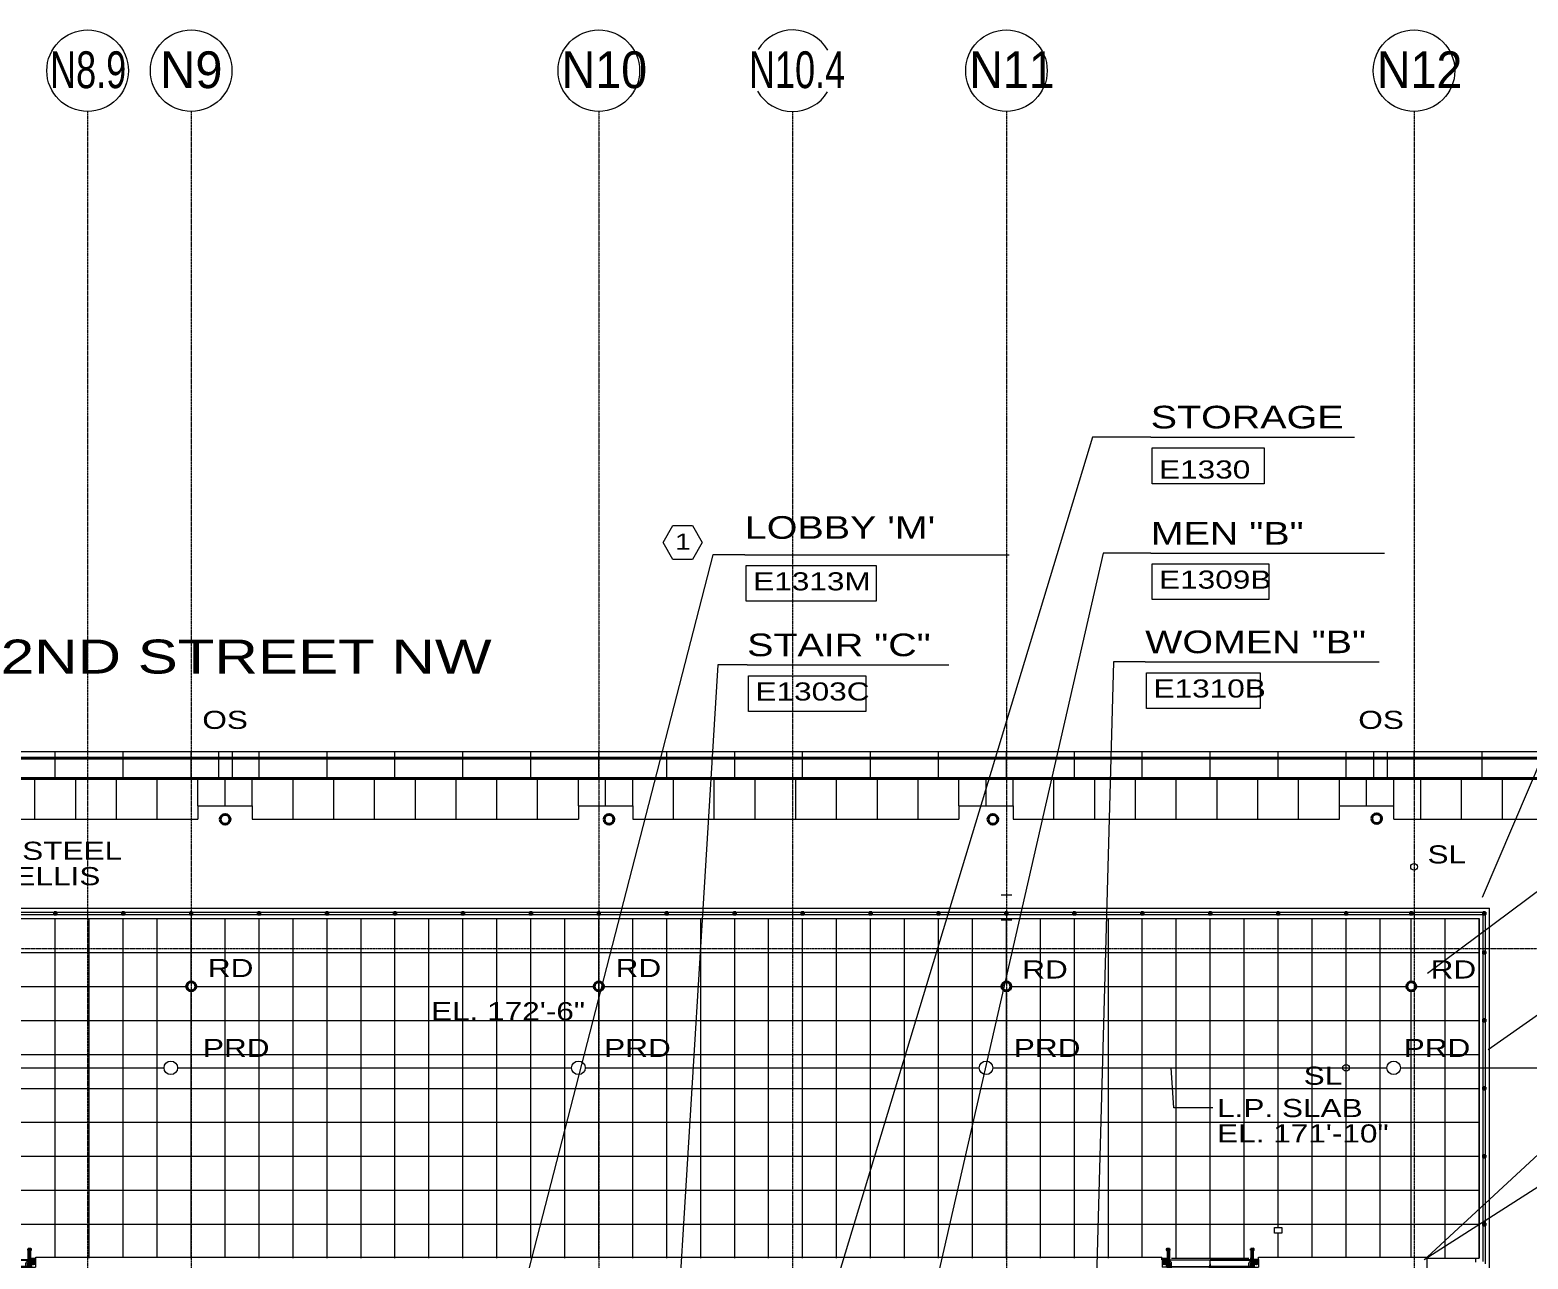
# Model space of a CAD drawing. Header units: inches. Extents: x -40190 to 0, y -3216 to 2257.
# Drawn here: x -29427 to -28104, y 1100 to 2185 of the extents above; entities that cross this region are included whole.
import ezdxf
from ezdxf.enums import TextEntityAlignment as Align

# ---------------------------------------------------------------- set-up
doc = ezdxf.new("R2010")
doc.units = ezdxf.units.IN
doc.header["$LTSCALE"] = 0.5
doc.header["$MEASUREMENT"] = 0
for name, pattern in [('A113$0$CENTER', [2, 1.25, -0.25, 0.25, -0.25]), ('A113$0$DGN Style 2', [173.538547, 104.123128, -69.415419]), ('A113$0$DGN Style 3', [242.953966, 173.538547, -69.415419]), ('A113$0$DGN Style 4', [277.835214, 138.830838, -69.415419, 0.173539, -69.415419])]:
    doc.linetypes.add(name, pattern=pattern)
for name, color, linetype in [('A113$0$63', 8, 'Continuous'), ('A113$0$A roof pave', 8, 'Continuous'), ('A113$0$A-ANNO-IDEN', 8, 'Continuous'), ('A113$0$A-ANNO-TEXT', 8, 'Continuous'), ('A113$0$A-DOOR-ADA', 8, 'Continuous'), ('A113$0$A-DOOR-FRM1', 8, 'Continuous'), ('A113$0$A-DOOR-FULL', 8, 'Continuous'), ('A113$0$A-DOOR-SWNG', 8, 'Continuous'), ('A113$0$A-DOOR-THLD', 8, 'Continuous'), ('A113$0$A-GLAZ-FULL', 8, 'Continuous'), ('A113$0$A-GRID-1DP0-15', 8, 'Continuous'), ('A113$0$A-GRID-GRDP0-15', 8, 'Continuous'), ('A113$0$A-PLUMB-SLEEVE', 8, 'Continuous'), ('A113$0$A-roof cope', 8, 'Continuous'), ('A113$0$A-roof davi', 8, 'Continuous'), ('A113$0$A-roof hral', 8, 'Continuous'), ('A113$0$A-ROOF-PAVE-X1', 8, 'Continuous'), ('A113$0$A-trellis-above', 8, 'Continuous'), ('A113$0$A-WALL-EXTR', 8, 'Continuous'), ('A113$0$bp113 - A-ROOF-CRTS', 8, 'Continuous'), ('A113$0$bp113 - A-ROOF-RFDR', 8, 'Continuous'), ('A113$0$C-PROP', 8, 'Continuous'), ('A113$0$Items below', 8, 'Continuous'), ('A113$0$trellis', 8, 'Continuous'), ('A613$0$A-ANNO-REVS-BULL', 8, 'Continuous'), ('A613$0$trellis', 3, 'Continuous'), ('XREF', 7, 'Continuous')]:
    doc.layers.add(name, color=color, linetype=linetype)
doc.styles.add('A113$0$Arial', font='arial.ttf', dxfattribs={"height": 0.076839})
doc.styles.add('A113$0$style-Arial', font='arial.ttf')
doc.styles.add('A613$0$style-Arial', font='arial.ttf')

# ---------------------------------------------------------------- blocks, each defined once
blk = doc.blocks.new('*U592')
at = {"layer": 'A113$0$A-DOOR-FRM1', "linetype": 'A113$0$DGN Style 4', "lineweight": 0}
for p, q in [((0, 9.4), (-42.5, 9.4)), ((0, 3.4), (-42.5, 3.4)), ((0, 9.4), (42.5, 9.4)), ((0, 3.4), (42.5, 3.4))]:
    blk.add_line(p, q, dxfattribs=at)
at = {"layer": 'A113$0$A-DOOR-FRM1', "linetype": 'A113$0$DGN Style 4', "lineweight": 0, "flags": 128}
for points in [[(-40.7, 7.8), (-40.7, 7.2), (-40, 7.2)], [(40.7, 7.8), (40.7, 7.2), (40, 7.2)]]:
    blk.add_lwpolyline(points, dxfattribs=at)
at = {"layer": 'A113$0$A-DOOR-FRM1', "linetype": 'Continuous', "lineweight": 0}
for radius in [0.875, 0.688]:
    blk.add_circle((-40.7, 7.2), radius, dxfattribs=at)
at = {"layer": 'A113$0$A-DOOR-FRM1', "linetype": 'Continuous', "lineweight": 0, "extrusion": (0, 0, -1)}
for radius in [0.875, 0.688]:
    blk.add_circle((-40.7, 7.2), radius, dxfattribs=at)
at = {"layer": 'A113$0$A-DOOR-FULL', "lineweight": 40}
for p, q in [((-38.1, 18.5), (-38.1, 19.4)), ((-38.1, 18.5), (-38.1, 19.4)), ((-37.3, 18.5), (-38, 18.5)), ((-37.3, 18.5), (-38, 18.5)), ((-37.3, -18.5), (-37.3, 18.5)), ((-37.3, -18.5), (-37.3, 18.5)), ((-36.8, 18.5), (-36.8, -18.5)), ((-36, 18.5), (-36.8, 18.5)), ((-36.8, 18.5), (-36.8, -18.5)), ((-36, 18.5), (-36.8, 18.5)), ((36, 18.5), (36.7, 18.5)), ((36, 18.5), (36.7, 18.5)), ((36.7, 18.5), (36.7, -18.5)), ((36.7, 18.5), (36.7, -18.5)), ((37.2, -18.5), (37.2, 18.5)), ((37.2, 18.5), (38, 18.5)), ((37.2, -18.5), (37.2, 18.5)), ((37.2, 18.5), (38, 18.5)), ((38, 18.5), (38, 19.4)), ((38, 18.5), (38, 19.4)), ((-38.1, -18.6), (-38.1, -19.4)), ((-38.1, -18.6), (-38.1, -19.4)), ((-37.3, -18.5), (-38, -18.5)), ((-37.3, -18.5), (-38, -18.5)), ((-36, -18.5), (-36.8, -18.5)), ((-36, -18.5), (-36.8, -18.5)), ((-36, -19.4), (-36, -18.6)), ((-36, -19.4), (-36, -18.6)), ((35.9, -19.4), (35.9, -18.6)), ((35.9, -19.4), (35.9, -18.6)), ((36, -18.5), (36.7, -18.5)), ((36, -18.5), (36.7, -18.5)), ((37.2, -18.5), (38, -18.5)), ((37.2, -18.5), (38, -18.5)), ((38, -18.6), (38, -19.4)), ((38, -18.6), (38, -19.4))]:
    blk.add_line(p, q, dxfattribs=at)
at = {"layer": 'A113$0$A-DOOR-FULL', "lineweight": 0}
for p, q in [((-38, 18.5), (-38, -15)), ((-36, 18.5), (-36, 8.6)), ((36, 18.5), (36, 8.6)), ((38, 18.5), (38, -15)), ((-38.9, 10.3), (-42.5, 10.3)), ((-42.5, 10.2), (-42.5, 3.3)), ((-42.3, 6), (-42.5, 6)), ((-38.9, 3.3), (-42.5, 3.3)), ((-36, 7.4), (-36, -15)), ((36, 7.4), (36, -15)), ((38.9, 10.3), (42.5, 10.3)), ((38.9, 3.3), (42.5, 3.3)), ((42.2, 6), (42.5, 6)), ((42.5, 10.2), (42.5, 3.3)), ((-38, -16.2), (-38, -18.5)), ((-38, -16.2), (-38, -18.5)), ((-36, -16.2), (-36, -18.5)), ((-36, -16.2), (-36, -18.5)), ((36, -16.2), (36, -18.5)), ((36, -16.2), (36, -18.5)), ((38, -16.2), (38, -18.5)), ((38, -16.2), (38, -18.5))]:
    blk.add_line(p, q, dxfattribs=at)
at = {"layer": 'A113$0$A-DOOR-FULL'}
for p, q in [((-37.3, 18.5), (-37.4, 18.5)), ((-37.3, 18.5), (-37.4, 18.5)), ((-36.6, 18.5), (-36.8, 18.5)), ((-36.6, 18.5), (-36.8, 18.5)), ((36.6, 18.5), (36.7, 18.5)), ((36.6, 18.5), (36.7, 18.5)), ((37.2, 18.5), (37.4, 18.5)), ((37.2, 18.5), (37.4, 18.5)), ((-37.3, -18.5), (-37.4, -18.5)), ((-37.3, -18.5), (-37.4, -18.5)), ((-36.6, -18.5), (-36.8, -18.5)), ((-36.6, -18.5), (-36.8, -18.5)), ((36.6, -18.5), (36.7, -18.5)), ((36.6, -18.5), (36.7, -18.5)), ((37.2, -18.5), (37.4, -18.5)), ((37.2, -18.5), (37.4, -18.5))]:
    blk.add_line(p, q, dxfattribs=at)
at = {"layer": 'A113$0$A-DOOR-FULL', "lineweight": 30}
for p, q in [((-36, 19.4), (-36, 18.5)), ((-36, 19.4), (-36, 18.5)), ((35.9, 19.4), (35.9, 18.5)), ((35.9, 19.4), (35.9, 18.5))]:
    blk.add_line(p, q, dxfattribs=at)
at = {"layer": 'A113$0$A-DOOR-FULL', "linetype": 'Continuous', "lineweight": 0}
for p, q in [((-38.9, 10.3), (-42.5, 10.3)), ((-38.9, 10.3), (-38.9, 3.3)), ((-36, 8.6), (-36.8, 8.6)), ((-36, 7.4), (-36.8, 7.4)), ((-35.4, -14.3), (-35.4, 6.8)), ((-35.4, -14.3), (-35.4, 6.8)), ((-34.1, -14.3), (-34.1, 6.8)), ((-34.1, -14.3), (-34.1, 6.8)), ((34.1, -14.3), (34.1, 6.8)), ((34.1, -14.3), (34.1, 6.8)), ((35.4, -14.3), (35.4, 6.8)), ((35.4, -14.3), (35.4, 6.8)), ((36, 8.6), (36.7, 8.6)), ((36, 7.4), (36.7, 7.4)), ((38.9, 10.3), (38.9, 3.3)), ((38.9, 10.3), (42.5, 10.3)), ((-39.3, -15), (-37.3, -15)), ((-39.3, -15), (-37.3, -15)), ((-39.3, -16.2), (-37.3, -16.2)), ((-39.3, -16.2), (-37.3, -16.2)), ((-36.8, -15), (-36, -15)), ((-36.8, -15), (-36, -15)), ((-36.8, -16.2), (-36, -16.2)), ((-36.8, -16.2), (-36, -16.2)), ((36.7, -15), (36, -15)), ((36.7, -15), (36, -15)), ((36.7, -16.2), (36, -16.2)), ((36.7, -16.2), (36, -16.2)), ((39.2, -15), (37.2, -15)), ((39.2, -15), (37.2, -15)), ((39.2, -16.2), (37.2, -16.2)), ((39.2, -16.2), (37.2, -16.2))]:
    blk.add_line(p, q, dxfattribs=at)
at = {"layer": 'A113$0$A-DOOR-FULL', "linetype": 'Continuous', "lineweight": 0, "extrusion": (0, 0, -1)}
blk.add_circle((39.2, -15.6), 0.625, dxfattribs=at)
blk.add_circle((39.2, -15.6), 0.625, dxfattribs=at)
at = {"layer": 'A113$0$A-DOOR-FULL', "linetype": 'Continuous', "lineweight": 0}
blk.add_circle((39.2, -15.6), 0.625, dxfattribs=at)
blk.add_circle((39.2, -15.6), 0.625, dxfattribs=at)
at = {"layer": 'A113$0$A-DOOR-FULL', "lineweight": 40}
for centre, radius, start, end in [((-38, 19.4), 0.05, 112.9744, 180), ((-38, 19.4), 0.05, 112.9744, 180), ((-38, 18.5), 0.05, 180, 270), ((-38, 18.5), 0.05, 180, 270), ((-38, -18.6), 0.05, 90, 180), ((-38, -18.6), 0.05, 90, 180), ((-38, -19.4), 0.05, 180, 247.0256), ((-38, -19.4), 0.05, 180, 247.0256), ((-37, -17), 2.61, 247.0256, 270.0003), ((-37, -17), 2.61, 247.0256, 270.0003), ((-37, -17), 2.61, 270.0003, 292.9744), ((-37, -17), 2.61, 270.0003, 292.9744), ((-36, -18.6), 0.05, 0, 90), ((-36, -18.6), 0.05, 0, 90), ((-36, -19.4), 0.05, 292.9744, 0), ((-36, -19.4), 0.05, 292.9744, 0)]:
    blk.add_arc(centre, radius, start, end, dxfattribs=at)
at = {"layer": 'A113$0$A-DOOR-FULL', "lineweight": 30}
for centre, radius, start, end in [((-37, 17), 2.61, 67.0256, 112.9744), ((-37, 17), 2.61, 67.0256, 112.9744), ((-36, 19.4), 0.05, 0, 67.0256), ((-36, 19.4), 0.05, 0, 67.0256), ((-36, 18.5), 0.05, 270, 0), ((-36, 18.5), 0.05, 270, 0)]:
    blk.add_arc(centre, radius, start, end, dxfattribs=at)
at = {"layer": 'A113$0$A-DOOR-FULL', "lineweight": 30, "extrusion": (0, 0, -1)}
for centre, radius, start, end in [((-36, 19.4), 0.05, 0, 67.0256), ((-36, 19.4), 0.05, 0, 67.0256), ((-36, 18.5), 0.05, 270, 0), ((-36, 18.5), 0.05, 270, 0), ((-37, 17), 2.61, 67.0256, 112.9744), ((-37, 17), 2.61, 67.0256, 112.9744)]:
    blk.add_arc(centre, radius, start, end, dxfattribs=at)
at = {"layer": 'A113$0$A-DOOR-FULL', "lineweight": 40, "extrusion": (0, 0, -1)}
for centre, radius, start, end in [((-38, 19.4), 0.05, 112.9744, 180), ((-38, 19.4), 0.05, 112.9744, 180), ((-38, 18.5), 0.05, 180, 270), ((-38, 18.5), 0.05, 180, 270), ((-36, -18.6), 0.05, 0, 90), ((-36, -18.6), 0.05, 0, 90), ((-36, -19.4), 0.05, 292.9744, 0), ((-36, -19.4), 0.05, 292.9744, 0), ((-37, -17), 2.61, 270.0003, 292.9744), ((-37, -17), 2.61, 270.0003, 292.9744), ((-37, -17), 2.61, 247.0256, 270.0003), ((-37, -17), 2.61, 247.0256, 270.0003), ((-38, -18.6), 0.05, 90, 180), ((-38, -18.6), 0.05, 90, 180), ((-38, -19.4), 0.05, 180, 247.0256), ((-38, -19.4), 0.05, 180, 247.0256)]:
    blk.add_arc(centre, radius, start, end, dxfattribs=at)
at = {"layer": 'A113$0$A-DOOR-FULL', "linetype": 'Continuous', "lineweight": 0}
for centre, radius, start, end in [((-36, 6.8), 1.88, 0, 90), ((-36, 6.8), 1.88, 0, 90), ((-36, 6.8), 0.625, 0, 90), ((-36, 6.8), 0.625, 0, 90), ((36, -14.3), 1.88, 180, 270), ((36, -14.3), 1.88, 180, 270), ((36, -14.3), 0.625, 180, 270), ((36, -14.3), 0.625, 180, 270)]:
    blk.add_arc(centre, radius, start, end, dxfattribs=at)
at = {"layer": 'A113$0$A-DOOR-FULL', "linetype": 'Continuous', "lineweight": 0, "extrusion": (0, 0, -1)}
for centre, radius, start, end in [((-36, 6.8), 1.88, 0, 90), ((-36, 6.8), 1.88, 0, 90), ((-36, 6.8), 0.625, 0, 90), ((-36, 6.8), 0.625, 0, 90), ((36, -14.3), 0.625, 180, 270), ((36, -14.3), 1.88, 180, 270), ((36, -14.3), 0.625, 180, 270), ((36, -14.3), 1.88, 180, 270)]:
    blk.add_arc(centre, radius, start, end, dxfattribs=at)
at = {"layer": 'A113$0$A-DOOR-FULL', "lineweight": 0}
for points in [[(-42.3, 8.3), (-42.5, 8.3), (-42.5, 6), (-42.3, 6)], [(42.2, 8.3), (42.5, 8.3), (42.5, 6), (42.2, 6)]]:
    blk.add_3dface(points, dxfattribs=at)
at = {"layer": 'A113$0$A-DOOR-SWNG', "linetype": 'A113$0$DGN Style 3', "lineweight": 0}
blk.add_line((0, 6.3), (0, 9.3), dxfattribs=at)
blk.add_line((0, 6.3), (0, 9.3), dxfattribs=at)
for points in [[(-36, -19.6), (-1.9, -2.8), (-0.1, 6.3)], [(36, -19.6), (1.9, -2.8), (0.1, 6.3)]]:
    blk.add_spline(points, degree=3, dxfattribs=at)
at = {"layer": 'A113$0$A-DOOR-THLD', "linetype": 'Continuous', "lineweight": 0}
for p, q in [((-38, 9.8), (-38.9, 9.8)), ((-38, 3.8), (-38.9, 3.8)), ((-36, 9.8), (0, 9.8)), ((-35.4, 3.8), (-36, 3.8)), ((-34.1, 3.8), (0, 3.8)), ((36, 9.8), (0, 9.8)), ((34.1, 3.8), (0, 3.8)), ((35.4, 3.8), (36, 3.8)), ((38.9, 9.8), (38, 9.8)), ((38, 3.8), (38.9, 3.8))]:
    blk.add_line(p, q, dxfattribs=at)
at = {"layer": 'A113$0$A-DOOR-THLD', "linetype": 'A113$0$DGN Style 2', "lineweight": 0}
for p, q in [((-38, 9.8), (-36, 9.8)), ((-38, 3.8), (-36, 3.8)), ((-35.4, 3.8), (-34.1, 3.8)), ((35.4, 3.8), (34.1, 3.8)), ((38, 9.8), (36, 9.8)), ((38, 3.8), (36, 3.8))]:
    blk.add_line(p, q, dxfattribs=at)
at = {"layer": 'A113$0$A-GLAZ-FULL', "linetype": 'Continuous', "lineweight": 30}
blk.add_circle((-40.7, 7.2), 1.19, dxfattribs=at)
at = {"layer": 'A113$0$A-GLAZ-FULL', "linetype": 'Continuous', "lineweight": 30, "extrusion": (0, 0, -1)}
blk.add_circle((-40.7, 7.2), 1.19, dxfattribs=at)
blk = doc.blocks.new('A113')
at = {"layer": 'A113$0$A roof pave', "lineweight": 0}
for p, q in [((-22639.0236, 1488.0949, -2660.425), (-22639.0236, 1524.0949, -2660.425)), ((-22603.0236, 1488.0949, -2660.425), (-22603.0236, 1524.0949, -2660.425)), ((-22567.0236, 1488.0949, -2660.425), (-22567.0236, 1524.0949, -2660.425)), ((-22531.0236, 1488.0949, -2660.425), (-22531.0236, 1524.0949, -2660.425)), ((-22495.0236, 1500.0949, -2660.425), (-22495.0236, 1524.0949, -2660.425)), ((-22471.0236, 1500.0949, -2660.425), (-22471.0236, 1524.0949, -2660.425)), ((-22447.0236, 1500.0949, -2660.425), (-22447.0236, 1524.0949, -2660.425)), ((-22411.0236, 1488.0949, -2660.425), (-22411.0236, 1524.0949, -2660.425)), ((-22375.0236, 1488.0949, -2660.425), (-22375.0236, 1524.0949, -2660.425)), ((-22339.0236, 1488.0949, -2660.425), (-22339.0236, 1524.0949, -2660.425)), ((-22303.0236, 1488.0949, -2660.425), (-22303.0236, 1524.0949, -2660.425)), ((-22267.0236, 1488.0949, -2660.425), (-22267.0236, 1524.0949, -2660.425)), ((-22231.0236, 1488.0949, -2660.425), (-22231.0236, 1524.0949, -2660.425)), ((-22195.0236, 1488.0949, -2660.425), (-22195.0236, 1524.0949, -2660.425)), ((-22159.0236, 1500.0949, -2660.425), (-22159.0236, 1524.0949, -2660.425)), ((-22135.0236, 1500.0949, -2660.425), (-22135.0236, 1524.0949, -2660.425)), ((-22111.0236, 1500.0949, -2660.425), (-22111.0236, 1524.0949, -2660.425)), ((-22075.0236, 1488.0949, -2660.425), (-22075.0236, 1524.0949, -2660.425)), ((-22039.0236, 1488.0949, -2660.425), (-22039.0236, 1524.0949, -2660.425)), ((-22003.0236, 1488.0949, -2660.425), (-22003.0236, 1524.0949, -2660.425)), ((-21967.0236, 1488.0949, -2660.425), (-21967.0236, 1524.0949, -2660.425)), ((-21931.0236, 1488.0949, -2660.425), (-21931.0236, 1524.0949, -2660.425)), ((-21895.0236, 1488.0949, -2660.425), (-21895.0236, 1524.0949, -2660.425)), ((-21859.0236, 1488.0949, -2660.425), (-21859.0236, 1524.0949, -2660.425)), ((-21823.0236, 1500.0949, -2660.425), (-21823.0236, 1524.0949, -2660.425)), ((-21799.0236, 1500.0949, -2660.425), (-21799.0236, 1524.0949, -2660.425)), ((-21775.0236, 1500.0949, -2660.425), (-21775.0236, 1524.0949, -2660.425)), ((-21739.0236, 1488.0949, -2660.425), (-21739.0236, 1524.0949, -2660.425)), ((-21703.0236, 1488.0949, -2660.425), (-21703.0236, 1524.0949, -2660.425)), ((-21667.0236, 1488.0949, -2660.425), (-21667.0236, 1524.0949, -2660.425)), ((-21631.0236, 1488.0949, -2660.425), (-21631.0236, 1524.0949, -2660.425)), ((-21595.0236, 1488.0949, -2660.425), (-21595.0236, 1524.0949, -2660.425)), ((-21559.0236, 1488.0949, -2660.425), (-21559.0236, 1524.0949, -2660.425)), ((-21523.0236, 1488.0949, -2660.425), (-21523.0236, 1524.0949, -2660.425)), ((-21487.0236, 1500.0949, -2660.425), (-21487.0236, 1524.0949, -2660.425)), ((-21463.0236, 1500.0949, -2660.425), (-21463.0236, 1524.0949, -2660.425)), ((-21439.0236, 1500.0949, -2660.425), (-21439.0236, 1524.0949, -2660.425)), ((-21415.0236, 1488.0949, -2660.425), (-21415.0236, 1524.0949, -2660.425)), ((-21379.0236, 1488.0949, -2660.425), (-21379.0236, 1524.0949, -2660.425)), ((-21343.0236, 1488.0949, -2660.425), (-21343.0236, 1524.0949, -2660.425))]:
    blk.add_line(p, q, dxfattribs=at)
at = {"layer": 'A113$0$A roof pave', "lineweight": 13}
for p, q in [((-22495.0236, 1500.0949, -2660.425), (-22447.0236, 1500.0949, -2660.425)), ((-22495.0236, 1500.0949, -2660.425), (-22495.0236, 1488.0949, -2660.425)), ((-22447.0236, 1500.0949, -2660.425), (-22447.0236, 1488.0949, -2660.425)), ((-22159.0236, 1500.0949, -2660.425), (-22111.0236, 1500.0949, -2660.425)), ((-22159.0236, 1500.0949, -2660.425), (-22159.0236, 1488.0949, -2660.425)), ((-22111.0236, 1500.0949, -2660.425), (-22111.0236, 1488.0949, -2660.425)), ((-21823.0236, 1500.0949, -2660.425), (-21775.0236, 1500.0949, -2660.425)), ((-21823.0236, 1500.0949, -2660.425), (-21823.0236, 1488.0949, -2660.425)), ((-21775.0236, 1500.0949, -2660.425), (-21775.0236, 1488.0949, -2660.425)), ((-21487.0236, 1500.0949, -2660.425), (-21439.0236, 1500.0949, -2660.425)), ((-21487.0236, 1488.0949, -2660.425), (-21487.0236, 1500.0949, -2660.425)), ((-21439.0236, 1488.0949, -2660.425), (-21439.0236, 1500.0949, -2660.425)), ((-22783.0236, 1488.0949, -2660.425), (-22495.0236, 1488.0949, -2660.425)), ((-22447.0236, 1488.0949, -2660.425), (-22159.0236, 1488.0949, -2660.425)), ((-22111.0236, 1488.0949, -2660.425), (-21823.0236, 1488.0949, -2660.425)), ((-21775.0236, 1488.0949, -2660.425), (-21487.0236, 1488.0949, -2660.425)), ((-21439.0236, 1488.0949, -2660.425), (-21127.0236, 1488.0949, -2660.425))]:
    blk.add_line(p, q, dxfattribs=at)
at = {"layer": 'A113$0$A-ANNO-IDEN', "lineweight": 13}
for p, q in [((-21653.6063, 1825.563), (-21473.6579, 1825.563)), ((-22012.0615, 1721.6814), (-21778.5115, 1721.6814)), ((-21653.6063, 1723.2077), (-21447.0435, 1723.2077)), ((-22010.0513, 1624.4036), (-21831.9146, 1624.4036)), ((-21658.5093, 1627.0478), (-21451.9465, 1627.0478))]:
    blk.add_line(p, q, dxfattribs=at)
at = {"layer": 'A113$0$A-ANNO-IDEN', "lineweight": 0, "flags": 128}
for points in [[(-21653.6063, 1825.563), (-21705.1521, 1825.563), (-21966.5942, 962.0517)], [(-22012.0615, 1721.6814), (-22040.3793, 1721.6814), (-22208.2062, 1070.3393)], [(-21653.6063, 1723.2077), (-21695.5714, 1723.2077), (-21881.7066, 910.0727)], [(-22010.0513, 1624.4036), (-22035.8022, 1624.4036), (-22073.9447, 1006.2326)], [(-21658.5093, 1627.0478), (-21686.4172, 1627.0478), (-21706.2512, 913.1254)]]:
    blk.add_lwpolyline(points, dxfattribs=at)
at = {"layer": 'A113$0$A-ANNO-IDEN', "lineweight": 13}
for points in [[(-21652.4065, 1816.0462), (-21553.5527, 1816.0462), (-21553.5527, 1784.5167), (-21652.4065, 1784.5167)], [(-22010.8617, 1712.1646), (-21895.9765, 1712.1646), (-21895.9765, 1680.6351), (-22010.8617, 1680.6351)], [(-21652.4065, 1713.691), (-21549.3735, 1713.691), (-21549.3735, 1682.1614), (-21652.4065, 1682.1614)], [(-22008.8515, 1614.8869), (-21905.1764, 1614.8869), (-21905.1764, 1583.3574), (-22008.8515, 1583.3574)], [(-21657.3095, 1617.531), (-21556.845, 1617.531), (-21556.845, 1586.0015), (-21657.3095, 1586.0015)]]:
    blk.add_3dface(points, dxfattribs=at)
at = {"layer": 'A113$0$A-ANNO-TEXT', "lineweight": 0}
for p, q in [((-21409.063, 1352.0979), (-21048.504, 1621.8118)), ((-21031.8721, 1512.2551), (-21355.535, 1284.5488)), ((-21300.2844, 1170.4831), (-21412.035, 1098.9901))]:
    blk.add_line(p, q, dxfattribs=at)
at = {"layer": 'A113$0$A-ANNO-TEXT', "lineweight": 0, "flags": 128}
for points in [[(-21225.2522, 1736.6837), (-21361.0239, 1419.1564)], [(-21598.6705, 1233.3398), (-21633.1437, 1233.3398), (-21635.4849, 1268.595)]]:
    blk.add_lwpolyline(points, dxfattribs=at)
at = {"layer": 'A113$0$A-DOOR-ADA', "lineweight": 13}
blk.add_3dface([(-21544.2736, 1122.4901, -2660.425), (-21544.2736, 1127.4901, -2660.425), (-21537.7736, 1127.4901, -2660.425), (-21537.7736, 1122.4901, -2660.425)], dxfattribs=at)
at = {"layer": 'A113$0$A-GRID-1DP0-15', "lineweight": 13}
for centre in [(-22501.0236, 2149.2362), (-22141.0236, 2149.2362), (-21781.0236, 2149.2362), (-21421.0236, 2149.2362)]:
    blk.add_circle(centre, 36, dxfattribs=at)
for start, end in [(30.37, 148.3736838), (210.2525937, 328.862071)]:
    blk.add_arc((-21969.7355, 2149.2351), 36, start, end, dxfattribs=at)
at = {"layer": 'A113$0$A-GRID-GRDP0-15', "linetype": 'A113$0$CENTER', "lineweight": 0}
for p, q in [((-22592.5194, 2113.2362), (-22592.5194, 1016.1072)), ((-22501.0236, 2113.2362), (-22501.0236, -676.9042)), ((-22141.0236, 2113.2362), (-22141.0236, -676.9042)), ((-21970.0136, 2113.2362), (-21970.0136, 382.209)), ((-21781.0236, 2113.2362), (-21781.0236, -676.9042)), ((-21421.0236, 2113.2362), (-21421.0236, -676.9042)), ((-23941.0236, 1374.095), (-20364.9322, 1374.095))]:
    blk.add_line(p, q, dxfattribs=at)
at = {"layer": 'A113$0$A-GRID-GRDP0-15', "lineweight": 13}
blk.add_circle((-22592.5194, 2149.2362), 36, dxfattribs=at)
at = {"layer": 'A113$0$A-PLUMB-SLEEVE', "lineweight": 13}
for centre in [(-21421.0236, 1446.095, -2660.425), (-21481.0236, 1268.595, -2660.425)]:
    blk.add_circle(centre, 3, dxfattribs=at)
at = {"layer": 'A113$0$A-roof cope', "lineweight": 13}
for p, q in [((-23887.0236, 1548.0949, -2660.425), (-21055.0236, 1548.0949, -2660.425)), ((-22476.773, 1548.0949, -2660.425), (-22476.773, 1524.0949, -2660.425)), ((-22464.773, 1548.0949, -2660.425), (-22464.773, 1524.0949, -2660.425)), ((-21456.773, 1548.0949, -2660.425), (-21456.773, 1524.0949, -2660.425)), ((-21444.773, 1548.0949, -2660.425), (-21444.773, 1524.0949, -2660.425))]:
    blk.add_line(p, q, dxfattribs=at)
at = {"layer": 'A113$0$A-roof cope', "lineweight": 0}
for p, q in [((-22621.0242, 1524.0949, -2660.425), (-22621.0242, 1548.0949, -2660.425)), ((-22561.0242, 1524.0949, -2660.425), (-22561.0242, 1548.0949, -2660.425)), ((-22501.0242, 1524.0949, -2660.425), (-22501.0242, 1548.0949, -2660.425)), ((-22441.0242, 1524.0949, -2660.425), (-22441.0242, 1548.0949, -2660.425)), ((-22381.0242, 1524.0949, -2660.425), (-22381.0242, 1548.0949, -2660.425)), ((-22321.0242, 1524.0949, -2660.425), (-22321.0242, 1548.0949, -2660.425)), ((-22261.0242, 1524.0949, -2660.425), (-22261.0242, 1548.0949, -2660.425)), ((-22201.0242, 1524.0949, -2660.425), (-22201.0242, 1548.0949, -2660.425)), ((-22141.0242, 1524.0949, -2660.425), (-22141.0242, 1548.0949, -2660.425)), ((-22081.0242, 1524.0949, -2660.425), (-22081.0242, 1548.0949, -2660.425)), ((-22021.0242, 1524.0949, -2660.425), (-22021.0242, 1548.0949, -2660.425)), ((-21961.0242, 1524.0949, -2660.425), (-21961.0242, 1548.0949, -2660.425)), ((-21901.0242, 1524.0949, -2660.425), (-21901.0242, 1548.0949, -2660.425)), ((-21841.0242, 1524.0949, -2660.425), (-21841.0242, 1548.0949, -2660.425)), ((-21781.0242, 1524.0949, -2660.425), (-21781.0242, 1548.0949, -2660.425)), ((-21721.0242, 1524.0949, -2660.425), (-21721.0242, 1548.0949, -2660.425)), ((-21661.0242, 1524.0949, -2660.425), (-21661.0242, 1548.0949, -2660.425)), ((-21601.0242, 1524.0949, -2660.425), (-21601.0242, 1548.0949, -2660.425)), ((-21541.0242, 1524.0949, -2660.425), (-21541.0242, 1548.0949, -2660.425)), ((-21481.0242, 1524.0949, -2660.425), (-21481.0242, 1548.0949, -2660.425)), ((-21421.0242, 1524.0949, -2660.425), (-21421.0242, 1548.0949, -2660.425)), ((-21361.0242, 1524.0949, -2660.425), (-21361.0242, 1548.0949, -2660.425))]:
    blk.add_line(p, q, dxfattribs=at)
at = {"layer": 'A113$0$A-roof cope', "lineweight": 40}
blk.add_line((-23863.0236, 1524.0949, -2660.425), (-21079.0236, 1524.0949, -2660.425), dxfattribs=at)
at = {"layer": 'A113$0$A-roof davi', "lineweight": 40, "extrusion": (0, 0, -1)}
for centre in [(22471.0236, 1488.0949, 2660.425), (22132.0236, 1488.0949, 2660.425), (21793.0236, 1488.0949, 2660.425), (21454.0236, 1488.7612, 2660.425)]:
    blk.add_circle(centre, 4.319, dxfattribs=at)
at = {"layer": 'A113$0$A-roof hral', "lineweight": 13}
for p, q in [((-22926.0236, 1405.9901, -2660.425), (-21358.535, 1405.9901, -2660.425)), ((-22924.0236, 1403.9901, -2660.425), (-21360.535, 1403.9901, -2660.425)), ((-21360.035, 1097.4901, -2660.425), (-21360.035, 1403.4901, -2660.425)), ((-21358.035, 1095.4901, -2660.425), (-21358.035, 1405.4901, -2660.425))]:
    blk.add_line(p, q, dxfattribs=at)
at = {"layer": 'A113$0$A-roof hral', "lineweight": 30}
for points in [[(-22620.0194, 1405.9901, -2660.425), (-22622.0194, 1405.9901, -2660.425), (-22622.0194, 1403.9901, -2660.425), (-22620.0194, 1403.9901, -2660.425)], [(-22560.0194, 1405.9901, -2660.425), (-22562.0194, 1405.9901, -2660.425), (-22562.0194, 1403.9901, -2660.425), (-22560.0194, 1403.9901, -2660.425)], [(-22500.0194, 1405.9901, -2660.425), (-22502.0194, 1405.9901, -2660.425), (-22502.0194, 1403.9901, -2660.425), (-22500.0194, 1403.9901, -2660.425)], [(-22440.0194, 1405.9901, -2660.425), (-22442.0194, 1405.9901, -2660.425), (-22442.0194, 1403.9901, -2660.425), (-22440.0194, 1403.9901, -2660.425)], [(-22380.0194, 1405.9901, -2660.425), (-22382.0194, 1405.9901, -2660.425), (-22382.0194, 1403.9901, -2660.425), (-22380.0194, 1403.9901, -2660.425)], [(-22320.0194, 1405.9901, -2660.425), (-22322.0194, 1405.9901, -2660.425), (-22322.0194, 1403.9901, -2660.425), (-22320.0194, 1403.9901, -2660.425)], [(-22260.0194, 1405.9901, -2660.425), (-22262.0194, 1405.9901, -2660.425), (-22262.0194, 1403.9901, -2660.425), (-22260.0194, 1403.9901, -2660.425)], [(-22200.0194, 1405.9901, -2660.425), (-22202.0194, 1405.9901, -2660.425), (-22202.0194, 1403.9901, -2660.425), (-22200.0194, 1403.9901, -2660.425)], [(-22140.0194, 1405.9901, -2660.425), (-22142.0194, 1405.9901, -2660.425), (-22142.0194, 1403.9901, -2660.425), (-22140.0194, 1403.9901, -2660.425)], [(-22080.0194, 1405.9901, -2660.425), (-22082.0194, 1405.9901, -2660.425), (-22082.0194, 1403.9901, -2660.425), (-22080.0194, 1403.9901, -2660.425)], [(-22020.0194, 1405.9901, -2660.425), (-22022.0194, 1405.9901, -2660.425), (-22022.0194, 1403.9901, -2660.425), (-22020.0194, 1403.9901, -2660.425)], [(-21960.0194, 1405.9901, -2660.425), (-21962.0194, 1405.9901, -2660.425), (-21962.0194, 1403.9901, -2660.425), (-21960.0194, 1403.9901, -2660.425)], [(-21900.0194, 1405.9901, -2660.425), (-21902.0194, 1405.9901, -2660.425), (-21902.0194, 1403.9901, -2660.425), (-21900.0194, 1403.9901, -2660.425)], [(-21840.0194, 1405.9901, -2660.425), (-21842.0194, 1405.9901, -2660.425), (-21842.0194, 1403.9901, -2660.425), (-21840.0194, 1403.9901, -2660.425)], [(-21780.0194, 1405.9901, -2660.425), (-21782.0194, 1405.9901, -2660.425), (-21782.0194, 1403.9901, -2660.425), (-21780.0194, 1403.9901, -2660.425)], [(-21720.0194, 1405.9901, -2660.425), (-21722.0194, 1405.9901, -2660.425), (-21722.0194, 1403.9901, -2660.425), (-21720.0194, 1403.9901, -2660.425)], [(-21660.0194, 1405.9901, -2660.425), (-21662.0194, 1405.9901, -2660.425), (-21662.0194, 1403.9901, -2660.425), (-21660.0194, 1403.9901, -2660.425)], [(-21600.0194, 1405.9901, -2660.425), (-21602.0194, 1405.9901, -2660.425), (-21602.0194, 1403.9901, -2660.425), (-21600.0194, 1403.9901, -2660.425)], [(-21540.0194, 1405.9901, -2660.425), (-21542.0194, 1405.9901, -2660.425), (-21542.0194, 1403.9901, -2660.425), (-21540.0194, 1403.9901, -2660.425)], [(-21480.0194, 1405.9901, -2660.425), (-21482.0194, 1405.9901, -2660.425), (-21482.0194, 1403.9901, -2660.425), (-21480.0194, 1403.9901, -2660.425)], [(-21422.535, 1405.9901, -2660.425), (-21424.535, 1405.9901, -2660.425), (-21424.535, 1403.9901, -2660.425), (-21422.535, 1403.9901, -2660.425)], [(-21358.035, 1405.9901, -2660.425), (-21360.035, 1405.9901, -2660.425), (-21360.035, 1403.9901, -2660.425), (-21358.035, 1403.9901, -2660.425)], [(-21358.035, 1371.4901, -2660.425), (-21360.035, 1371.4901, -2660.425), (-21360.035, 1369.4901, -2660.425), (-21358.035, 1369.4901, -2660.425)], [(-21358.035, 1311.4901, -2660.425), (-21360.035, 1311.4901, -2660.425), (-21360.035, 1309.4901, -2660.425), (-21358.035, 1309.4901, -2660.425)], [(-21358.035, 1251.4901, -2660.425), (-21360.035, 1251.4901, -2660.425), (-21360.035, 1249.4901, -2660.425), (-21358.035, 1249.4901, -2660.425)], [(-21358.035, 1191.4901, -2660.425), (-21360.035, 1191.4901, -2660.425), (-21360.035, 1189.4901, -2660.425), (-21358.035, 1189.4901, -2660.425)], [(-21358.035, 1131.4901, -2660.425), (-21360.035, 1131.4901, -2660.425), (-21360.035, 1129.4901, -2660.425), (-21358.035, 1129.4901, -2660.425)]]:
    blk.add_3dface(points, dxfattribs=at)
at = {"layer": 'A113$0$A-ROOF-PAVE-X1', "lineweight": 13}
for p, q in [((-22930.0236, 1409.4901, -2660.425), (-21354.535, 1409.4901, -2660.425)), ((-21354.535, 1091.4901, -2660.425), (-21354.535, 1409.4901, -2660.425)), ((-22921.0236, 1400.4901, -2660.425), (-21363.535, 1400.4901, -2660.425)), ((-21363.535, 1100.4901, -2660.425), (-21363.535, 1400.4901, -2660.425)), ((-21366.614, 1100.4901, -2660.425), (-21363.535, 1100.4901, -2660.425)), ((-21366.614, 1096.9901, -2660.425), (-21366.614, 1100.4901, -2660.425))]:
    blk.add_line(p, q, dxfattribs=at)
at = {"layer": 'A113$0$A-ROOF-PAVE-X1', "lineweight": 0}
for p, q in [((-22621.0236, 1101.4865, -2660.425), (-22621.0236, 1400.4901, -2660.425)), ((-22591.0236, 1100.4901, -2660.425), (-22591.0236, 1400.4901, -2660.425)), ((-22561.0236, 1101.4865, -2660.425), (-22561.0236, 1400.4901, -2660.425)), ((-22531.0236, 1101.4865, -2660.425), (-22531.0236, 1400.4901, -2660.425)), ((-22501.0236, 1344.4901, -2660.425), (-22501.0236, 1400.4901, -2660.425)), ((-22471.0236, 1101.4865, -2660.425), (-22471.0236, 1400.4901, -2660.425)), ((-22441.0236, 1100.4901, -2660.425), (-22441.0236, 1400.4901, -2660.425)), ((-22411.0236, 1100.4901, -2660.425), (-22411.0236, 1400.4901, -2660.425)), ((-22381.0236, 1100.4901, -2660.425), (-22381.0236, 1400.4901, -2660.425)), ((-22351.0236, 1100.4901, -2660.425), (-22351.0236, 1400.4901, -2660.425)), ((-22321.0236, 1100.4901, -2660.425), (-22321.0236, 1400.4901, -2660.425)), ((-22291.0236, 1100.4901, -2660.425), (-22291.0236, 1400.4901, -2660.425)), ((-22261.0236, 1100.4901, -2660.425), (-22261.0236, 1400.4901, -2660.425)), ((-22231.0236, 1100.4901, -2660.425), (-22231.0236, 1400.4901, -2660.425)), ((-22201.0236, 1100.4901, -2660.425), (-22201.0236, 1400.4901, -2660.425)), ((-22171.0236, 1100.4901, -2660.425), (-22171.0236, 1400.4901, -2660.425)), ((-22141.0236, 1344.4901, -2660.425), (-22141.0236, 1400.4901, -2660.425)), ((-22141.0236, 1100.4901, -2660.425), (-22141.0236, 1400.4901, -2660.425)), ((-22111.0236, 1100.4901, -2660.425), (-22111.0236, 1400.4901, -2660.425)), ((-22081.0236, 1100.4901, -2660.425), (-22081.0236, 1400.4901, -2660.425)), ((-22051.0236, 1100.4901, -2660.425), (-22051.0236, 1400.4901, -2660.425)), ((-22021.0236, 1100.4901, -2660.425), (-22021.0236, 1400.4901, -2660.425)), ((-21991.0236, 1100.4901, -2660.425), (-21991.0236, 1400.4901, -2660.425)), ((-21961.0236, 1100.4901, -2660.425), (-21961.0236, 1400.4901, -2660.425)), ((-21931.0236, 1100.4901, -2660.425), (-21931.0236, 1400.4901, -2660.425)), ((-21901.0236, 1100.4901, -2660.425), (-21901.0236, 1400.4901, -2660.425)), ((-21871.0236, 1100.4901, -2660.425), (-21871.0236, 1400.4901, -2660.425)), ((-21841.0236, 1100.4901, -2660.425), (-21841.0236, 1400.4901, -2660.425)), ((-21811.0236, 1100.4901, -2660.425), (-21811.0236, 1400.4901, -2660.425)), ((-21781.0236, 1344.4901, -2660.425), (-21781.0236, 1400.4901, -2660.425)), ((-21751.0236, 1100.4901, -2660.425), (-21751.0236, 1400.4901, -2660.425)), ((-21721.0236, 1100.4901, -2660.425), (-21721.0236, 1400.4901, -2660.425)), ((-21691.0236, 1100.4901, -2660.425), (-21691.0236, 1400.4901, -2660.425)), ((-21661.0236, 1101.4865, -2660.425), (-21661.0236, 1400.4901, -2660.425)), ((-21631.0236, 1100.4865, -2660.425), (-21631.0236, 1400.4901, -2660.425)), ((-21601.0236, 1100.4901, -2660.425), (-21601.0236, 1400.4901, -2660.425)), ((-21571.0236, 1100.4901, -2660.425), (-21571.0236, 1400.4901, -2660.425)), ((-21541.0236, 1127.4901, -2660.425), (-21541.0236, 1400.4901, -2660.425)), ((-21511.0236, 1101.4865, -2660.425), (-21511.0236, 1400.4901, -2660.425)), ((-21481.0236, 1101.4865, -2660.425), (-21481.0236, 1400.4901, -2660.425)), ((-21451.0236, 1101.4865, -2660.425), (-21451.0236, 1400.4901, -2660.425)), ((-21423.5236, 1344.4901, -2660.425), (-21423.5236, 1400.4901, -2660.425)), ((-21393.535, 1100.4901, -2660.425), (-21393.535, 1400.4901, -2660.425)), ((-22921.0236, 1370.4901, -2660.425), (-21363.535, 1370.4901, -2660.425)), ((-22857.0197, 1340.4901, -2660.425), (-22505.0197, 1340.4901, -2660.425)), ((-22501.0236, 1100.4901, -2660.425), (-22501.0236, 1336.4901, -2660.425)), ((-22497.0197, 1340.4901, -2660.425), (-22145.0197, 1340.4901, -2660.425)), ((-22137.0197, 1340.4901, -2660.425), (-21785.0197, 1340.4901, -2660.425)), ((-21781.0236, 1100.4901, -2660.425), (-21781.0236, 1336.4901, -2660.425)), ((-21777.0197, 1340.4901, -2660.425), (-21427.5236, 1340.4901, -2660.425)), ((-21423.5236, 1101.4865, -2660.425), (-21423.5236, 1336.4901, -2660.425)), ((-21419.5236, 1340.4901, -2660.425), (-21363.535, 1340.4901, -2660.425)), ((-22921.0236, 1310.4901, -2660.425), (-21363.535, 1310.4901, -2660.425)), ((-22921.0236, 1280.4901, -2660.425), (-21363.535, 1280.4901, -2660.425)), ((-22921.0236, 1250.4901, -2660.425), (-21363.535, 1250.4901, -2660.425)), ((-22921.0236, 1220.4901, -2660.425), (-21363.535, 1220.4901, -2660.425)), ((-22921.0236, 1190.4901, -2660.425), (-21363.535, 1190.4901, -2660.425)), ((-22921.0236, 1160.4901, -2660.425), (-21363.535, 1160.4901, -2660.425)), ((-22921.0236, 1130.4901, -2660.425), (-21363.535, 1130.4901, -2660.425)), ((-21541.0236, 1101.4865, -2660.425), (-21541.0236, 1122.4901, -2660.425)), ((-22643.0192, 1100.4865, -2660.425), (-22638.268, 1100.4865, -2660.425)), ((-21643.7736, 1100.4865, -2660.425), (-21639.0192, 1100.4865, -2660.425)), ((-21637.7692, 1100.4865, -2660.425), (-21636.3942, 1100.4865, -2660.425)), ((-21635.1441, 1100.4865, -2660.425), (-21566.8942, 1100.4865, -2660.425)), ((-21565.6442, 1100.4865, -2660.425), (-21565.0192, 1100.4865, -2660.425)), ((-21409.5349, 1100.4901, -2660.425), (-21366.41, 1100.4901, -2660.425))]:
    blk.add_line(p, q, dxfattribs=at)
at = {"layer": 'A113$0$A-trellis-above', "lineweight": 0}
for p, q in [((-22921.0236, 1400.4901, -2660.425), (-21363.535, 1400.4901, -2660.425)), ((-21363.535, 1400.4901, -2660.425), (-21363.535, 1100.4901, -2660.425)), ((-21410.535, 1100.4901, -2660.425), (-21363.535, 1100.4901, -2660.425))]:
    blk.add_line(p, q, dxfattribs=at)
at = {"layer": 'A113$0$A-WALL-EXTR', "lineweight": 0}
for p, q in [((-22638.268, 1101.4865, 1992.7541), (-21643.7736, 1101.4865, 1992.7541)), ((-22638.268, 1098.9901, 1992.7541), (-22638.268, 1101.4865, 1992.7541)), ((-21643.7736, 1098.9901, 1992.7541), (-21643.7736, 1101.4865, 1992.7541)), ((-21558.2736, 1098.9901, 1992.7541), (-21558.2736, 1101.4865, 1992.7541)), ((-21558.2736, 1101.4865, 1992.7541), (-21409.5349, 1101.4865, 1992.7541)), ((-21409.5349, 941.1564, 1992.7541), (-21409.5349, 1101.4865, 1992.7541))]:
    blk.add_line(p, q, dxfattribs=at)
at = {"layer": 'A113$0$bp113 - A-ROOF-CRTS', "lineweight": 13}
for p, q in [((-21785.6486, 1421.4612, -2660.425), (-21776.3986, 1421.4612, -2660.425)), ((-21785.6486, 1399.3449, -2660.425), (-21776.3986, 1399.3449, -2660.425)), ((-22873.0236, 1268.595, -2660.425), (-22525.0236, 1268.595, -2660.425)), ((-22513.0236, 1268.595, -2660.425), (-22165.0236, 1268.595, -2660.425)), ((-22153.0236, 1268.595, -2660.425), (-21805.0236, 1268.595, -2660.425)), ((-21793.0236, 1268.595, -2660.425), (-21445.0236, 1268.595, -2660.425)), ((-21433.0236, 1268.595, -2660.425), (-21229.0236, 1268.595, -2660.425)), ((-21409.3348, 1101.4865, -2660.425), (-21229.0236, 1268.595, -2660.425))]:
    blk.add_line(p, q, dxfattribs=at)
at = {"layer": 'A113$0$bp113 - A-ROOF-RFDR', "lineweight": 13}
for centre in [(-22519.0236, 1268.595, -2660.425), (-22159.0236, 1268.595, -2660.425), (-21799.0236, 1268.595, -2660.425), (-21439.0236, 1268.595, -2660.425)]:
    blk.add_circle(centre, 6, dxfattribs=at)
at = {"layer": 'A113$0$C-PROP', "lineweight": 40, "flags": 128}
blk.add_lwpolyline([(-25004.5437, -676.9041), (-24022.0239, 1542.095), (-21061.0239, 1542.095), (-21061.0239, -676.9042)], dxfattribs=at)
at = {"layer": 'A113$0$Items below', "lineweight": 0}
blk.add_line((-21061.0236, 1542.0949, -2660.425), (-23881.0236, 1542.0949, -2660.425), dxfattribs=at)
at = {"layer": 'A113$0$trellis', "lineweight": 40}
for centre in [(-22501.0197, 1340.4901, 0), (-22501.0197, 1340.4901, -2660.425), (-22141.0197, 1340.4901, 0), (-22141.0197, 1340.4901, -2660.425), (-21781.0197, 1340.4901, 0), (-21781.0197, 1340.4901, -2660.425), (-21423.535, 1340.4901, 0), (-21423.5236, 1340.4901, -2660.425)]:
    blk.add_circle(centre, 4, dxfattribs=at)
at = {"layer": 'A113$0$A-DOOR-SWNG', "lineweight": 0}
for p in [(-22681.0189, 1089.2087, 1992.7541), (-21601.0189, 1089.2087, 1992.7541)]:
    blk.add_blockref('*U592', p, dxfattribs=at)
at = {"layer": 'A113$0$63', "lineweight": 0, "style": 'A113$0$style-Arial', "width": 1.246875}
for p in [(-22486.3069, 1348.7569, -0.001), (-22126.198, 1348.7569, -0.001), (-21767.0863, 1347.4957, -0.001), (-21406.4125, 1347.4957, -0.001)]:
    blk.add_text('RD', height=16, dxfattribs=at).set_placement(p)
at = {"layer": 'A113$0$A-ANNO-IDEN', "lineweight": 13, "style": 'A113$0$style-Arial', "width": 1.246875}
for s, height, p in [("LOBBY 'M'", 20, (-22012.0625, 1735.827)), ('E1309B', 16, (-21646.2224, 1691.8042)), ('E1313M', 16, (-22004.6776, 1690.2778)), ('E1303C', 16, (-22002.6675, 1593.0001)), ('E1310B', 16, (-21651.1254, 1595.6442))]:
    blk.add_text(s, height=height, dxfattribs=at).set_placement(p)
at = {"layer": 'A113$0$A-ANNO-IDEN', "lineweight": 13, "attachment_point": 7, "line_spacing_factor": 0.6, "style": 'A113$0$Arial'}
for s, insert, char_height in [('\\H1x;\\W1.24688;STORAGE', (-21653.6073, 1833.042), 19.999996), ('\\H1x;\\W1.24688;E1330', (-21646.2224, 1788.8261), 15.999998), ('\\H1x;\\W1.24688;MEN "B"', (-21653.6073, 1730.6867), 19.999996), ('\\H1x;\\W1.24688;WOMEN "B"', (-21658.5103, 1634.5268), 19.999996), ('\\H1x;\\W1.24688;STAIR "C"', (-22010.0523, 1631.8826), 19.999996)]:
    blk.add_mtext(s, dxfattribs=dict(at, insert=insert, char_height=char_height))
at = {"layer": 'A113$0$A-ANNO-TEXT', "lineweight": 30, "style": 'A113$0$style-Arial', "width": 1.266666}
blk.add_text('2ND STREET NW', height=30, dxfattribs=at).set_placement((-22669.1755, 1616.8281))
at = {"layer": 'A113$0$A-ANNO-TEXT', "lineweight": 70, "style": 'A113$0$style-Arial', "width": 1.246875}
for s, height, p in [('OS', 16, (-22491.1837, 1567.9296)), ('OS', 16, (-21470.295, 1567.9296)), ('8" STAINLESS STEEL', 15.999998, (-22844.4546, 1452.3091)), ('POST FOR TRELLIS', 15.999998, (-22844.4546, 1429.9091)), ('PRD', 16, (-22490.6643, 1278.1819)), ('PRD', 16, (-22136.3028, 1278.1819)), ('PRD', 16, (-21774.4942, 1278.1819)), ('PRD', 16, (-21430.1919, 1278.1819))]:
    blk.add_text(s, height=height, dxfattribs=at).set_placement(p)
at = {"layer": 'A113$0$A-ANNO-TEXT', "lineweight": 13, "style": 'A113$0$style-Arial', "width": 1.246875}
for s, height, p in [('SL', 16, (-21409.1447, 1449.1076)), ('SL', 16, (-21518.5435, 1253.6295)), ('L.P. SLAB', 16, (-21595.0171, 1225.0646)), ('EL. 171\'-10"', 15.999998, (-21595.0171, 1202.6646))]:
    blk.add_text(s, height=height, dxfattribs=at).set_placement(p)
at = {"layer": 'A113$0$A-ANNO-TEXT', "lineweight": 13, "insert": (-22289.223, 1310.4226), "char_height": 15.999998, "attachment_point": 7, "line_spacing_factor": 0.6, "style": 'A113$0$Arial'}
blk.add_mtext('\\H1x;\\W1.24688;EL. 172\'-6"', dxfattribs=at)
at = {"layer": 'A113$0$A-GRID-1DP0-15', "lineweight": 13, "style": 'A113$0$style-Arial'}
for s, width, p in [('N9', 0.95, (-22528.4799, 2133.8402)), ('N10', 0.906154, (-22173.8343, 2133.8402)), ('N10.4', 0.701538, (-22008.4281, 2133.8391)), ('N11', 0.906154, (-21813.8343, 2133.8402)), ('N12', 0.906154, (-21453.8343, 2133.8402))]:
    blk.add_text(s, height=32.5, dxfattribs=dict(at, width=width)).set_placement(p)
at = {"layer": 'A113$0$A-GRID-GRDP0-15', "lineweight": 13, "style": 'A113$0$style-Arial', "width": 0.701538}
blk.add_text('N8.9', height=32.5, dxfattribs=at).set_placement((-22625.6603, 2133.8402))
blk = doc.blocks.new('A613')
at = {"layer": 'A613$0$A-ANNO-REVS-BULL', "lineweight": 13, "elevation": 0, "flags": 128}
blk.add_lwpolyline([(-22075.7, 1747.6), (-22058.4, 1747.6), (-22049.7, 1732.6), (-22058.4, 1717.6), (-22075.7, 1717.6), (-22084.3, 1732.6), (-22075.7, 1747.6)], close=True, dxfattribs=at)
at = {"layer": 'A613$0$trellis', "lineweight": 40}
for centre in [(-22501, 1340.5, 908.5), (-22141, 1340.5, 908.5), (-21781, 1340.5, 908.5), (-21423.5, 1340.5, 908.5)]:
    blk.add_circle(centre, 4, dxfattribs=at)
at = {"layer": 'A613$0$A-ANNO-REVS-BULL', "lineweight": 13, "style": 'A613$0$style-Arial', "width": 1.246876}
blk.add_text('1', height=14.4, dxfattribs=at).set_placement((-22066.7, 1733.3, 0), align=Align.MIDDLE_CENTER)

msp = doc.modelspace()

# ---------------------------------------------------------------- block references
at = {"layer": 'XREF'}
for name in ['A113', 'A613']:
    msp.add_blockref(name, (-6783.7, 0), dxfattribs=at)

doc.saveas('drawing.dxf')
